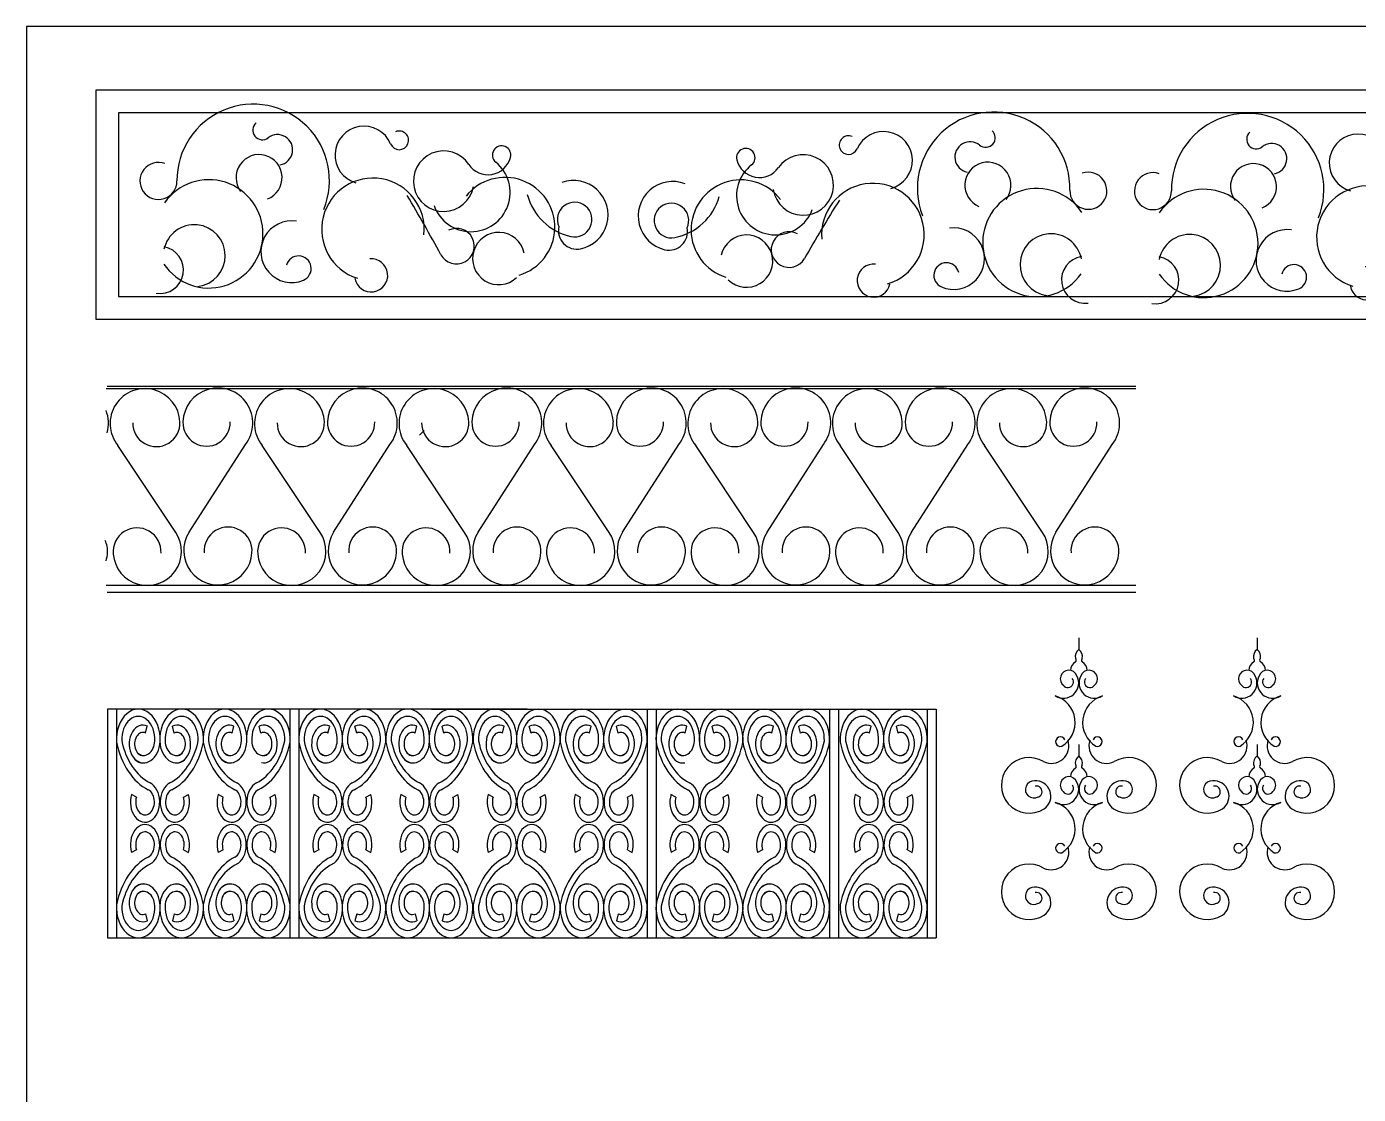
# Model space of a CAD drawing. Header units: millimetres. Extents: x 577 to 2337, y 236 to 943.
# Drawn here: x 793.344 to 798.003, y 707.943 to 711.677 of the extents above; entities that cross this region are included whole.
import ezdxf

# ---------------------------------------------------------------- set-up
doc = ezdxf.new("R2010")
doc.units = ezdxf.units.MM
doc.header["$LTSCALE"] = 0.01
doc.layers.add('06-Furn', color=4, linetype='Continuous')

# ---------------------------------------------------------------- blocks, each defined once
blk = doc.blocks.new('n')
at = {"layer": '06-Furn', "color": 8}
for p, q in [((788.3513, 616.8409), (786.8838, 616.8409)), ((786.8838, 616.8409), (786.8838, 616.0409)), ((786.9148, 616.8409), (786.9148, 616.0409)), ((787.5217, 616.8409), (787.5217, 616.0409)), ((787.5526, 616.8409), (787.5526, 616.0409)), ((788.0163, 616.8409), (789.7821, 616.8409)), ((788.7719, 616.8408), (788.7719, 616.0408)), ((788.8028, 616.8408), (788.8028, 616.0408)), ((789.4097, 616.8408), (789.4097, 616.0408)), ((789.4406, 616.8408), (789.4406, 616.0408)), ((789.7512, 616.8408), (789.7512, 616.0408)), ((789.7821, 616.8408), (789.7821, 616.0408)), ((787.0166, 616.757), (787.0226, 616.7813)), ((787.117, 616.757), (787.111, 616.7813)), ((787.3197, 616.757), (787.3257, 616.7813)), ((787.4201, 616.757), (787.4141, 616.7813)), ((787.6547, 616.757), (787.6607, 616.7813)), ((787.7551, 616.757), (787.7491, 616.7813)), ((787.9593, 616.7569), (787.9653, 616.7812)), ((788.0598, 616.7569), (788.0537, 616.7812)), ((788.2647, 616.7568), (788.2708, 616.7811)), ((788.3652, 616.7568), (788.3591, 616.7811)), ((788.5694, 616.7569), (788.5754, 616.7812)), ((788.6698, 616.7569), (788.6638, 616.7812)), ((788.9043, 616.7569), (788.9104, 616.7812)), ((789.0048, 616.7569), (788.9988, 616.7812)), ((789.2074, 616.7569), (789.2135, 616.7812)), ((789.3079, 616.7569), (789.3019, 616.7812)), ((789.5489, 616.7569), (789.5549, 616.7812)), ((789.6494, 616.7569), (789.6433, 616.7812)), ((786.9843, 616.533), (786.9671, 616.5426)), ((787.1494, 616.533), (787.1666, 616.5426)), ((787.2874, 616.533), (787.2702, 616.5426)), ((787.4525, 616.533), (787.4697, 616.5426)), ((787.6223, 616.533), (787.6051, 616.5426)), ((787.7875, 616.533), (787.8047, 616.5426)), ((787.927, 616.5329), (787.9098, 616.5426)), ((788.0921, 616.5329), (788.1093, 616.5426)), ((788.2324, 616.5328), (788.2152, 616.5425)), ((788.3975, 616.5328), (788.4147, 616.5425)), ((788.537, 616.5329), (788.5198, 616.5425)), ((788.7022, 616.5329), (788.7194, 616.5425)), ((788.872, 616.5329), (788.8548, 616.5425)), ((789.0371, 616.5329), (789.0543, 616.5425)), ((789.1751, 616.5329), (789.1579, 616.5425)), ((789.3402, 616.5329), (789.3574, 616.5425)), ((789.5166, 616.5329), (789.4994, 616.5425)), ((789.6817, 616.5329), (789.6989, 616.5425)), ((786.9843, 616.3488), (786.9671, 616.3391)), ((787.1494, 616.3488), (787.1666, 616.3391)), ((787.2874, 616.3488), (787.2702, 616.3391)), ((787.4525, 616.3488), (787.4697, 616.3391)), ((787.6223, 616.3488), (787.6051, 616.3391)), ((787.7875, 616.3488), (787.8047, 616.3391)), ((787.927, 616.3488), (787.9098, 616.3391)), ((788.0921, 616.3488), (788.1093, 616.3391)), ((788.2324, 616.3487), (788.2152, 616.339)), ((788.3975, 616.3487), (788.4147, 616.339)), ((788.537, 616.3487), (788.5198, 616.339)), ((788.7022, 616.3487), (788.7194, 616.339)), ((788.872, 616.3487), (788.8548, 616.339)), ((789.0371, 616.3487), (789.0543, 616.339)), ((789.1751, 616.3487), (789.1579, 616.339)), ((789.3402, 616.3487), (789.3574, 616.339)), ((789.5166, 616.3487), (789.4994, 616.339)), ((789.6817, 616.3487), (789.6989, 616.339)), ((787.0166, 616.1248), (787.0226, 616.1005)), ((787.117, 616.1248), (787.111, 616.1005)), ((787.3197, 616.1248), (787.3257, 616.1005)), ((787.4201, 616.1248), (787.4141, 616.1005)), ((787.6547, 616.1248), (787.6607, 616.1005)), ((787.7551, 616.1248), (787.7491, 616.1005)), ((787.9593, 616.1248), (787.9653, 616.1005)), ((788.0598, 616.1248), (788.0537, 616.1005)), ((788.2647, 616.1247), (788.2708, 616.1004)), ((788.3652, 616.1247), (788.3591, 616.1004)), ((788.5694, 616.1247), (788.5754, 616.1004)), ((788.6698, 616.1247), (788.6638, 616.1004)), ((788.9043, 616.1247), (788.9104, 616.1004)), ((789.0048, 616.1247), (788.9988, 616.1004)), ((789.2074, 616.1247), (789.2135, 616.1004)), ((789.3079, 616.1247), (789.3019, 616.1004)), ((789.5489, 616.1247), (789.5549, 616.1004)), ((789.6494, 616.1247), (789.6433, 616.1004)), ((786.8838, 616.0409), (789.7821, 616.0409))]:
    blk.add_line(p, q, dxfattribs=at)
for centre, major_axis, start_param, end_param in [((786.9911, 616.7347), (0, 0.1061), 4.643977, 7.945464), ((786.9911, 616.7347), (0, 0.0804), 4.643977, 7.91787), ((787.1426, 616.7347), (0, 0.1061), 4.620907, 7.922394), ((787.1426, 616.7347), (0, 0.0804), 4.6485, 7.922394), ((787.2942, 616.7347), (0, 0.1061), 4.643977, 7.945464), ((787.2942, 616.7347), (0, 0.0804), 4.643977, 7.91787), ((787.4457, 616.7347), (0, 0.1061), 4.620907, 7.922394), ((787.4457, 616.7347), (0, 0.0804), 4.6485, 7.922394), ((787.6291, 616.7347), (0, 0.1061), 4.643977, 7.945464), ((787.6291, 616.7347), (0, 0.0804), 4.643977, 7.91787), ((787.7806, 616.7347), (0, 0.1061), 4.620907, 7.922394), ((787.7806, 616.7347), (0, 0.0804), 4.6485, 7.922394), ((787.9338, 616.7347), (0, 0.1061), 4.643977, 7.945464), ((787.9338, 616.7347), (0, 0.0804), 4.643977, 7.91787), ((788.0853, 616.7347), (0, 0.1061), 4.620907, 7.922394), ((788.0853, 616.7347), (0, 0.0804), 4.6485, 7.922394), ((788.2392, 616.7346), (0, 0.1061), 4.643977, 7.945464), ((788.2392, 616.7346), (0, 0.0804), 4.643977, 7.91787), ((788.3907, 616.7346), (0, 0.1061), 4.620907, 7.922394), ((788.3907, 616.7346), (0, 0.0804), 4.6485, 7.922394), ((788.5438, 616.7346), (0, 0.1061), 4.643977, 7.945464), ((788.5438, 616.7346), (0, 0.0804), 4.643977, 7.91787), ((788.6953, 616.7346), (0, 0.1061), 4.620907, 7.922394), ((788.6953, 616.7346), (0, 0.0804), 4.6485, 7.922394), ((788.8788, 616.7346), (0, 0.1061), 4.643977, 7.945464), ((788.8788, 616.7346), (0, 0.0804), 4.643977, 7.91787), ((789.0303, 616.7346), (0, 0.1061), 4.620907, 7.922394), ((789.0303, 616.7346), (0, 0.0804), 4.6485, 7.922394), ((789.1819, 616.7346), (0, 0.1061), 4.643977, 7.945464), ((789.1819, 616.7346), (0, 0.0804), 4.643977, 7.91787), ((789.3334, 616.7346), (0, 0.1061), 4.620907, 7.922394), ((789.3334, 616.7346), (0, 0.0804), 4.6485, 7.922394), ((789.5234, 616.7346), (0, 0.1061), 4.643977, 7.945464), ((789.5234, 616.7346), (0, 0.0804), 4.643977, 7.91787), ((789.6749, 616.7346), (0, 0.1061), 4.620907, 7.922394), ((789.6749, 616.7346), (0, 0.0804), 4.6485, 7.922394), ((787.0071, 616.7187), (0, 0.0662), -0.330904, 3.308), ((787.1265, 616.7187), (0, 0.0662), 2.975186, 6.614089), ((787.3102, 616.7187), (0, 0.0662), -0.330904, 3.308), ((787.4296, 616.7187), (0, 0.0662), 2.975186, 6.614089), ((787.6452, 616.7187), (0, 0.0662), -0.330904, 3.308), ((787.7646, 616.7187), (0, 0.0662), 2.975186, 6.614089), ((787.9498, 616.7186), (0, 0.0662), -0.330904, 3.308), ((788.0692, 616.7186), (0, 0.0662), 2.975186, 6.614089), ((788.2552, 616.7186), (0, 0.0662), -0.330904, 3.308), ((788.3747, 616.7186), (0, 0.0662), 2.975186, 6.614089), ((788.5599, 616.7186), (0, 0.0662), -0.330904, 3.308), ((788.6793, 616.7186), (0, 0.0662), 2.975186, 6.614089), ((788.8949, 616.7186), (0, 0.0662), -0.330904, 3.308), ((789.0143, 616.7186), (0, 0.0662), 2.975186, 6.614089), ((789.198, 616.7186), (0, 0.0662), -0.330904, 3.308), ((789.3174, 616.7186), (0, 0.0662), 2.975186, 6.614089), ((789.5394, 616.7186), (0, 0.0662), -0.330904, 3.308), ((789.6588, 616.7186), (0, 0.0662), 2.975186, 6.614089), ((787.0871, 616.7913), (0, 0.2478), 1.841716, 2.791944), ((787.0871, 616.7913), (0, 0.222), 1.852581, 2.791944), ((787.0071, 616.7187), (0, 0.0405), -0.330904, 3.308), ((787.0099, 616.7329), (0, 0.0799), 2.556863, 4.643977), ((787.0099, 616.7329), (0, 0.0542), 2.556863, 4.643977), ((787.1237, 616.7329), (0, 0.0799), 1.639209, 3.726322), ((787.1237, 616.7329), (0, 0.0542), 1.639209, 3.726322), ((787.0466, 616.7913), (0, 0.222), 3.491241, 4.430604), ((787.0466, 616.7913), (0, 0.2478), 3.491241, 4.441469), ((787.1265, 616.7187), (0, 0.0405), 2.975186, 6.614089), ((787.3902, 616.7913), (0, 0.2478), 1.841716, 2.791944), ((787.3902, 616.7913), (0, 0.222), 1.852581, 2.791944), ((787.3102, 616.7187), (0, 0.0405), -0.330904, 3.308), ((787.313, 616.7329), (0, 0.0799), 2.556863, 4.643977), ((787.313, 616.7329), (0, 0.0542), 2.556863, 4.643977), ((787.4268, 616.7329), (0, 0.0542), 1.639209, 3.726322), ((787.3497, 616.7913), (0, 0.222), 3.491241, 4.430604), ((787.3497, 616.7913), (0, 0.2478), 3.491241, 4.441469), ((787.4296, 616.7187), (0, 0.0405), 2.975186, 6.614089), ((787.7252, 616.7913), (0, 0.2478), 1.841716, 2.791944), ((787.7252, 616.7913), (0, 0.222), 1.852581, 2.791944), ((787.6452, 616.7187), (0, 0.0405), -0.330904, 3.308), ((787.648, 616.7329), (0, 0.0799), 2.556863, 4.643977), ((787.648, 616.7329), (0, 0.0542), 2.556863, 4.643977), ((787.7618, 616.7329), (0, 0.0799), 1.639209, 3.726322), ((787.7618, 616.7329), (0, 0.0542), 1.639209, 3.726322), ((787.6846, 616.7913), (0, 0.222), 3.491241, 4.430604), ((787.6846, 616.7913), (0, 0.2478), 3.491241, 4.441469), ((787.7646, 616.7187), (0, 0.0405), 2.975186, 6.614089), ((788.0298, 616.7913), (0, 0.2478), 1.841716, 2.791944), ((788.0298, 616.7913), (0, 0.222), 1.852581, 2.791944), ((787.9498, 616.7186), (0, 0.0405), -0.330904, 3.308), ((787.9526, 616.7329), (0, 0.0799), 2.556863, 4.643977), ((787.9526, 616.7329), (0, 0.0542), 2.556863, 4.643977), ((788.0664, 616.7329), (0, 0.0799), 1.639209, 3.726322), ((788.0664, 616.7329), (0, 0.0542), 1.639209, 3.726322), ((787.9893, 616.7913), (0, 0.222), 3.491241, 4.430604), ((787.9893, 616.7913), (0, 0.2478), 3.491241, 4.441469), ((788.0692, 616.7186), (0, 0.0405), 2.975186, 6.614089), ((788.3352, 616.7912), (0, 0.2478), 1.841716, 2.791944), ((788.3352, 616.7912), (0, 0.222), 1.852581, 2.791944), ((788.2552, 616.7186), (0, 0.0405), -0.330904, 3.308), ((788.258, 616.7328), (0, 0.0799), 2.556863, 4.643977), ((788.258, 616.7328), (0, 0.0542), 2.556863, 4.643977), ((788.3719, 616.7328), (0, 0.0799), 1.639209, 3.726322), ((788.3719, 616.7328), (0, 0.0542), 1.639209, 3.726322), ((788.2947, 616.7912), (0, 0.222), 3.491241, 4.430604), ((788.2947, 616.7912), (0, 0.2478), 3.491241, 4.441469), ((788.3747, 616.7186), (0, 0.0405), 2.975186, 6.614089), ((788.6399, 616.7912), (0, 0.2478), 1.841716, 2.791944), ((788.6399, 616.7912), (0, 0.222), 1.852581, 2.791944), ((788.5599, 616.7186), (0, 0.0405), -0.330904, 3.308), ((788.5627, 616.7328), (0, 0.0799), 2.556863, 4.643977), ((788.5627, 616.7328), (0, 0.0542), 2.556863, 4.643977), ((788.6765, 616.7328), (0, 0.0799), 1.639209, 3.726322), ((788.6765, 616.7328), (0, 0.0542), 1.639209, 3.726322), ((788.5993, 616.7912), (0, 0.222), 3.491241, 4.430604), ((788.5993, 616.7912), (0, 0.2478), 3.491241, 4.441469), ((788.6793, 616.7186), (0, 0.0405), 2.975186, 6.614089), ((788.9748, 616.7912), (0, 0.2478), 1.841716, 2.791944), ((788.9748, 616.7912), (0, 0.222), 1.852581, 2.791944), ((788.8949, 616.7186), (0, 0.0405), -0.330904, 3.308), ((788.8977, 616.7328), (0, 0.0542), 2.556863, 4.643977), ((789.0115, 616.7328), (0, 0.0799), 1.639209, 3.726322), ((789.0115, 616.7328), (0, 0.0542), 1.639209, 3.726322), ((788.9343, 616.7912), (0, 0.222), 3.491241, 4.430604), ((788.9343, 616.7912), (0, 0.2478), 3.491241, 4.441469), ((789.0143, 616.7186), (0, 0.0405), 2.975186, 6.614089), ((789.2779, 616.7912), (0, 0.2478), 1.841716, 2.791944), ((789.2779, 616.7912), (0, 0.222), 1.852581, 2.791944), ((789.198, 616.7186), (0, 0.0405), -0.330904, 3.308), ((789.2008, 616.7328), (0, 0.0799), 2.556863, 4.643977), ((789.2008, 616.7328), (0, 0.0542), 2.556863, 4.643977), ((789.3146, 616.7328), (0, 0.0799), 1.639209, 3.726322), ((789.3146, 616.7328), (0, 0.0542), 1.639209, 3.726322), ((789.2374, 616.7912), (0, 0.222), 3.491241, 4.430604), ((789.2374, 616.7912), (0, 0.2478), 3.491241, 4.441469), ((789.3174, 616.7186), (0, 0.0405), 2.975186, 6.614089), ((789.6194, 616.7912), (0, 0.2478), 1.841716, 2.791944), ((789.6194, 616.7912), (0, 0.222), 1.852581, 2.791944), ((789.5394, 616.7186), (0, 0.0405), -0.330904, 3.308), ((789.5422, 616.7328), (0, 0.0799), 2.556863, 4.643977), ((789.5422, 616.7328), (0, 0.0542), 2.556863, 4.643977), ((789.656, 616.7328), (0, 0.0799), 1.639209, 3.726322), ((789.656, 616.7328), (0, 0.0542), 1.639209, 3.726322), ((789.5789, 616.7912), (0, 0.222), 3.491241, 4.430604), ((789.5789, 616.7912), (0, 0.2478), 3.491241, 4.441469), ((789.6588, 616.7186), (0, 0.0405), 2.975186, 6.614089), ((787.0146, 616.5159), (0, 0.0711), 1.185597, 5.933537), ((787.0146, 616.5159), (0, 0.0454), 1.185597, 5.933537), ((787.119, 616.5159), (0, 0.0711), 0.349648, 5.097589), ((787.119, 616.5159), (0, 0.0454), 0.349648, 5.097589), ((787.3177, 616.5159), (0, 0.0711), 1.185597, 5.933537), ((787.3177, 616.5159), (0, 0.0454), 1.185597, 5.933537), ((787.4221, 616.5159), (0, 0.0711), 0.349648, 5.097589), ((787.4221, 616.5159), (0, 0.0454), 0.349648, 5.097589), ((787.6527, 616.5159), (0, 0.0711), 1.185597, 5.933537), ((787.6527, 616.5159), (0, 0.0454), 1.185597, 5.933537), ((787.7571, 616.5159), (0, 0.0711), 0.349648, 5.097589), ((787.7571, 616.5159), (0, 0.0454), 0.349648, 5.097589), ((787.9573, 616.5159), (0, 0.0711), 1.185597, 5.933537), ((787.9573, 616.5159), (0, 0.0454), 1.185597, 5.933537), ((788.0617, 616.5159), (0, 0.0711), 0.349648, 5.097589), ((788.0617, 616.5159), (0, 0.0454), 0.349648, 5.097589), ((788.2627, 616.5158), (0, 0.0711), 1.185597, 5.933537), ((788.2627, 616.5158), (0, 0.0454), 1.185597, 5.933537), ((788.3672, 616.5158), (0, 0.0711), 0.349648, 5.097589), ((788.3672, 616.5158), (0, 0.0454), 0.349648, 5.097589), ((788.5674, 616.5158), (0, 0.0711), 1.185597, 5.933537), ((788.5674, 616.5158), (0, 0.0454), 1.185597, 5.933537), ((788.6718, 616.5158), (0, 0.0711), 0.349648, 5.097589), ((788.6718, 616.5158), (0, 0.0454), 0.349648, 5.097589), ((788.9024, 616.5158), (0, 0.0711), 1.185597, 5.933537), ((788.9024, 616.5158), (0, 0.0454), 1.185597, 5.933537), ((789.0068, 616.5158), (0, 0.0711), 0.349648, 5.097589), ((789.0068, 616.5158), (0, 0.0454), 0.349648, 5.097589), ((789.2055, 616.5158), (0, 0.0711), 1.185597, 5.933537), ((789.2055, 616.5158), (0, 0.0454), 1.185597, 5.933537), ((789.3099, 616.5158), (0, 0.0711), 0.349648, 5.097589), ((789.3099, 616.5158), (0, 0.0454), 0.349648, 5.097589), ((789.5469, 616.5158), (0, 0.0711), 1.185597, 5.933537), ((789.5469, 616.5158), (0, 0.0454), 1.185597, 5.933537), ((789.6513, 616.5158), (0, 0.0711), 0.349648, 5.097589), ((789.6513, 616.5158), (0, 0.0454), 0.349648, 5.097589), ((787.0146, 616.3659), (0, 0.0711), 3.491241, 8.239181), ((787.0146, 616.3659), (0, 0.0454), 3.491241, 8.239181), ((787.119, 616.3659), (0, 0.0711), 4.327189, 9.07513), ((787.119, 616.3659), (0, 0.0454), 4.327189, 9.07513), ((787.3177, 616.3659), (0, 0.0711), 3.491241, 8.239181), ((787.3177, 616.3659), (0, 0.0454), 3.491241, 8.239181), ((787.4221, 616.3659), (0, 0.0711), 4.327189, 9.07513), ((787.4221, 616.3659), (0, 0.0454), 4.327189, 9.07513), ((787.6527, 616.3659), (0, 0.0711), 3.491241, 8.239181), ((787.6527, 616.3659), (0, 0.0454), 3.491241, 8.239181), ((787.7571, 616.3659), (0, 0.0711), 4.327189, 9.07513), ((787.7571, 616.3659), (0, 0.0454), 4.327189, 9.07513), ((787.9573, 616.3658), (0, 0.0711), 3.491241, 8.239181), ((787.9573, 616.3658), (0, 0.0454), 3.491241, 8.239181), ((788.0617, 616.3658), (0, 0.0711), 4.327189, 9.07513), ((788.0617, 616.3658), (0, 0.0454), 4.327189, 9.07513), ((788.2627, 616.3657), (0, 0.0711), 3.491241, 8.239181), ((788.2627, 616.3657), (0, 0.0454), 3.491241, 8.239181), ((788.3672, 616.3657), (0, 0.0711), 4.327189, 9.07513), ((788.3672, 616.3657), (0, 0.0454), 4.327189, 9.07513), ((788.5674, 616.3658), (0, 0.0711), 3.491241, 8.239181), ((788.5674, 616.3658), (0, 0.0454), 3.491241, 8.239181), ((788.6718, 616.3658), (0, 0.0711), 4.327189, 9.07513), ((788.6718, 616.3658), (0, 0.0454), 4.327189, 9.07513), ((788.9024, 616.3658), (0, 0.0711), 3.491241, 8.239181), ((788.9024, 616.3658), (0, 0.0454), 3.491241, 8.239181), ((789.0068, 616.3658), (0, 0.0711), 4.327189, 9.07513), ((789.0068, 616.3658), (0, 0.0454), 4.327189, 9.07513), ((789.2055, 616.3658), (0, 0.0711), 3.491241, 8.239181), ((789.2055, 616.3658), (0, 0.0454), 3.491241, 8.239181), ((789.3099, 616.3658), (0, 0.0711), 4.327189, 9.07513), ((789.3099, 616.3658), (0, 0.0454), 4.327189, 9.07513), ((789.5469, 616.3658), (0, 0.0711), 3.491241, 8.239181), ((789.5469, 616.3658), (0, 0.0454), 3.491241, 8.239181), ((789.6513, 616.3658), (0, 0.0711), 4.327189, 9.07513), ((789.6513, 616.3658), (0, 0.0454), 4.327189, 9.07513), ((787.0871, 616.0904), (0, 0.2478), 0.349648, 1.299877), ((787.0466, 616.0904), (0, 0.2478), -1.299877, -0.349648), ((787.3902, 616.0904), (0, 0.2478), 0.349648, 1.299877), ((787.3497, 616.0904), (0, 0.2478), -1.299877, -0.349648), ((787.7252, 616.0904), (0, 0.2478), 0.349648, 1.299877), ((787.6846, 616.0904), (0, 0.2478), -1.299877, -0.349648), ((788.0298, 616.0904), (0, 0.2478), 0.349648, 1.299877), ((787.9893, 616.0904), (0, 0.2478), -1.299877, -0.349648), ((788.3352, 616.0903), (0, 0.2478), 0.349648, 1.299877), ((788.2947, 616.0903), (0, 0.2478), -1.299877, -0.349648), ((788.6399, 616.0903), (0, 0.2478), 0.349648, 1.299877), ((788.5993, 616.0903), (0, 0.2478), -1.299877, -0.349648), ((788.9748, 616.0903), (0, 0.2478), 0.349648, 1.299877), ((788.9343, 616.0903), (0, 0.2478), -1.299877, -0.349648), ((789.2779, 616.0903), (0, 0.2478), 0.349648, 1.299877), ((789.2374, 616.0903), (0, 0.2478), -1.299877, -0.349648), ((789.6194, 616.0903), (0, 0.2478), 0.349648, 1.299877), ((789.5789, 616.0903), (0, 0.2478), -1.299877, -0.349648), ((787.0871, 616.0904), (0, 0.222), 0.349648, 1.289011), ((787.0466, 616.0904), (0, 0.222), -1.289011, -0.349648), ((787.3902, 616.0904), (0, 0.222), 0.349648, 1.289011), ((787.3497, 616.0904), (0, 0.222), -1.289011, -0.349648), ((787.7252, 616.0904), (0, 0.222), 0.349648, 1.289011), ((787.6846, 616.0904), (0, 0.222), -1.289011, -0.349648), ((788.0298, 616.0904), (0, 0.222), 0.349648, 1.289011), ((787.9893, 616.0904), (0, 0.222), -1.289011, -0.349648), ((788.3352, 616.0903), (0, 0.222), 0.349648, 1.289011), ((788.2947, 616.0903), (0, 0.222), -1.289011, -0.349648), ((788.6399, 616.0903), (0, 0.222), 0.349648, 1.289011), ((788.5993, 616.0903), (0, 0.222), -1.289011, -0.349648), ((788.9748, 616.0903), (0, 0.222), 0.349648, 1.289011), ((788.9343, 616.0903), (0, 0.222), -1.289011, -0.349648), ((789.2779, 616.0903), (0, 0.222), 0.349648, 1.289011), ((789.2374, 616.0903), (0, 0.222), -1.289011, -0.349648), ((789.6194, 616.0903), (0, 0.222), 0.349648, 1.289011), ((789.5789, 616.0903), (0, 0.222), -1.289011, -0.349648), ((787.0071, 616.1631), (0, 0.0662), -0.166407, 3.472496), ((787.0099, 616.1488), (0, 0.0799), -1.502384, 0.584729), ((787.1237, 616.1488), (0, 0.0799), -0.584729, 1.502384), ((787.1265, 616.1631), (0, 0.0662), 2.810689, 6.449592), ((787.3102, 616.1631), (0, 0.0662), -0.166407, 3.472496), ((787.313, 616.1488), (0, 0.0799), -1.502384, 0.584729), ((787.4268, 616.1488), (0, 0.0799), -0.584729, 1.502384), ((787.4296, 616.1631), (0, 0.0662), 2.810689, 6.449592), ((787.6452, 616.1631), (0, 0.0662), -0.166407, 3.472496), ((787.648, 616.1488), (0, 0.0799), -1.502384, 0.584729), ((787.7618, 616.1488), (0, 0.0799), -0.584729, 1.502384), ((787.7646, 616.1631), (0, 0.0662), 2.810689, 6.449592), ((787.9498, 616.163), (0, 0.0662), -0.166407, 3.472496), ((787.9526, 616.1488), (0, 0.0799), -1.502384, 0.584729), ((788.0664, 616.1488), (0, 0.0799), -0.584729, 1.502384), ((788.0692, 616.163), (0, 0.0662), 2.810689, 6.449592), ((788.2552, 616.1629), (0, 0.0662), -0.166407, 3.472496), ((788.258, 616.1487), (0, 0.0799), -1.502384, 0.584729), ((788.3719, 616.1487), (0, 0.0799), -0.584729, 1.502384), ((788.3747, 616.1629), (0, 0.0662), 2.810689, 6.449592), ((788.5599, 616.163), (0, 0.0662), -0.166407, 3.472496), ((788.5627, 616.1487), (0, 0.0799), -1.502384, 0.584729), ((788.6765, 616.1487), (0, 0.0799), -0.584729, 1.502384), ((788.6793, 616.163), (0, 0.0662), 2.810689, 6.449592), ((788.8949, 616.163), (0, 0.0662), -0.166407, 3.472496), ((788.8977, 616.1487), (0, 0.0799), -1.502384, 0.584729), ((789.0115, 616.1487), (0, 0.0799), -0.584729, 1.502384), ((789.0143, 616.163), (0, 0.0662), 2.810689, 6.449592), ((789.198, 616.163), (0, 0.0662), -0.166407, 3.472496), ((789.2008, 616.1487), (0, 0.0799), -1.502384, 0.584729), ((789.3146, 616.1487), (0, 0.0799), -0.584729, 1.502384), ((789.3174, 616.163), (0, 0.0662), 2.810689, 6.449592), ((789.5394, 616.163), (0, 0.0662), -0.166407, 3.472496), ((789.5422, 616.1487), (0, 0.0799), -1.502384, 0.584729), ((789.656, 616.1487), (0, 0.0799), -0.584729, 1.502384), ((789.6588, 616.163), (0, 0.0662), 2.810689, 6.449592), ((787.0071, 616.1631), (0, 0.0405), -0.166407, 3.472496), ((787.0099, 616.1488), (0, 0.0542), -1.502384, 0.584729), ((787.1237, 616.1488), (0, 0.0542), -0.584729, 1.502384), ((787.1265, 616.1631), (0, 0.0405), 2.810689, 6.449592), ((787.3102, 616.1631), (0, 0.0405), -0.166407, 3.472496), ((787.313, 616.1488), (0, 0.0542), -1.502384, 0.584729), ((787.4268, 616.1488), (0, 0.0542), -0.584729, 1.502384), ((787.4296, 616.1631), (0, 0.0405), 2.810689, 6.449592), ((787.6452, 616.1631), (0, 0.0405), -0.166407, 3.472496), ((787.648, 616.1488), (0, 0.0542), -1.502384, 0.584729), ((787.7618, 616.1488), (0, 0.0542), -0.584729, 1.502384), ((787.7646, 616.1631), (0, 0.0405), 2.810689, 6.449592), ((787.9498, 616.163), (0, 0.0405), -0.166407, 3.472496), ((787.9526, 616.1488), (0, 0.0542), -1.502384, 0.584729), ((788.0664, 616.1488), (0, 0.0542), -0.584729, 1.502384), ((788.0692, 616.163), (0, 0.0405), 2.810689, 6.449592), ((788.2552, 616.1629), (0, 0.0405), -0.166407, 3.472496), ((788.258, 616.1487), (0, 0.0542), -1.502384, 0.584729), ((788.3719, 616.1487), (0, 0.0542), -0.584729, 1.502384), ((788.3747, 616.1629), (0, 0.0405), 2.810689, 6.449592), ((788.5599, 616.163), (0, 0.0405), -0.166407, 3.472496), ((788.5627, 616.1487), (0, 0.0542), -1.502384, 0.584729), ((788.6765, 616.1487), (0, 0.0542), -0.584729, 1.502384), ((788.6793, 616.163), (0, 0.0405), 2.810689, 6.449592), ((788.8949, 616.163), (0, 0.0405), -0.166407, 3.472496), ((788.8977, 616.1487), (0, 0.0542), -1.502384, 0.584729), ((789.0115, 616.1487), (0, 0.0542), -0.584729, 1.502384), ((789.0143, 616.163), (0, 0.0405), 2.810689, 6.449592), ((789.198, 616.163), (0, 0.0405), -0.166407, 3.472496), ((789.2008, 616.1487), (0, 0.0542), -1.502384, 0.584729), ((789.3146, 616.1487), (0, 0.0542), -0.584729, 1.502384), ((789.3174, 616.163), (0, 0.0405), 2.810689, 6.449592), ((789.5394, 616.163), (0, 0.0405), -0.166407, 3.472496), ((789.5422, 616.1487), (0, 0.0542), -1.502384, 0.584729), ((789.656, 616.1487), (0, 0.0542), -0.584729, 1.502384), ((789.6588, 616.163), (0, 0.0405), 2.810689, 6.449592), ((786.9911, 616.147), (0, 0.1061), 1.479314, 4.780801), ((786.9911, 616.147), (0, 0.0804), 1.506908, 4.780801), ((787.1426, 616.147), (0, 0.1061), 1.502384, 4.803871), ((787.1426, 616.147), (0, 0.0804), 1.502384, 4.776278), ((787.2942, 616.147), (0, 0.1061), 1.479314, 4.780801), ((787.2942, 616.147), (0, 0.0804), 1.506908, 4.780801), ((787.4457, 616.147), (0, 0.1061), 1.502384, 4.803871), ((787.4457, 616.147), (0, 0.0804), 1.502384, 4.776278), ((787.6291, 616.147), (0, 0.1061), 1.479314, 4.780801), ((787.6291, 616.147), (0, 0.0804), 1.506908, 4.780801), ((787.7806, 616.147), (0, 0.1061), 1.502384, 4.803871), ((787.7806, 616.147), (0, 0.0804), 1.502384, 4.776278), ((787.9338, 616.147), (0, 0.1061), 1.479314, 4.780801), ((787.9338, 616.147), (0, 0.0804), 1.506908, 4.780801), ((788.0853, 616.147), (0, 0.1061), 1.502384, 4.803871), ((788.0853, 616.147), (0, 0.0804), 1.502384, 4.776278), ((788.2392, 616.1469), (0, 0.1061), 1.479314, 4.780801), ((788.2392, 616.1469), (0, 0.0804), 1.506908, 4.780801), ((788.3907, 616.1469), (0, 0.1061), 1.502384, 4.803871), ((788.3907, 616.1469), (0, 0.0804), 1.502384, 4.776278), ((788.5438, 616.1469), (0, 0.1061), 1.479314, 4.780801), ((788.5438, 616.1469), (0, 0.0804), 1.506908, 4.780801), ((788.6953, 616.1469), (0, 0.1061), 1.502384, 4.803871), ((788.6953, 616.1469), (0, 0.0804), 1.502384, 4.776278), ((788.8788, 616.1469), (0, 0.1061), 1.479314, 4.780801), ((788.8788, 616.1469), (0, 0.0804), 1.506908, 4.780801), ((789.0303, 616.1469), (0, 0.1061), 1.502384, 4.803871), ((789.0303, 616.1469), (0, 0.0804), 1.502384, 4.776278), ((789.1819, 616.1469), (0, 0.1061), 1.479314, 4.780801), ((789.1819, 616.1469), (0, 0.0804), 1.506908, 4.780801), ((789.3334, 616.1469), (0, 0.1061), 1.502384, 4.803871), ((789.3334, 616.1469), (0, 0.0804), 1.502384, 4.776278), ((789.5234, 616.1469), (0, 0.1061), 1.479314, 4.780801), ((789.5234, 616.1469), (0, 0.0804), 1.506908, 4.780801), ((789.6749, 616.1469), (0, 0.1061), 1.502384, 4.803871), ((789.6749, 616.1469), (0, 0.0804), 1.502384, 4.776278)]:
    blk.add_ellipse(centre, major_axis=major_axis, ratio=0.721661, start_param=start_param, end_param=end_param, dxfattribs=at)
blk = doc.blocks.new('Elev 1')
at = {"layer": '06-Furn', "color": 8}
for p, q in [((868.4297, 569.9183), (861.2681, 569.9183)), ((861.2681, 569.9183), (861.2681, 569.1183)), ((868.4297, 569.1183), (868.4297, 569.9183)), ((868.3512, 569.8398), (861.3466, 569.8398)), ((861.3466, 569.8398), (861.3466, 569.1967)), ((868.3512, 569.1967), (868.3512, 569.8398)), ((861.3466, 569.1967), (868.3512, 569.1967)), ((861.2681, 569.1183), (868.4297, 569.1183))]:
    blk.add_line(p, q, dxfattribs=at)
for centre, radius, start, end in [((861.8184, 569.603), 0.2667, 337.7242, 180.3172), ((861.8502, 569.7788), 0.0335, 130.8134, 307.6605), ((864.4091, 569.5757), 0.2667, 358.4773, 201.0704), ((865.2979, 569.5711), 0.2667, 338.3269, 180.9199), ((867.8887, 569.5711), 0.2667, 359.0801, 201.6731), ((861.9032, 569.7101), 0.0533, 280.0758, 127.6605), ((862.2057, 569.6921), 0.1011, 22.4426, 253.9108), ((862.3294, 569.7432), 0.0327, 202.4426, 112.7036), ((863.9012, 569.7266), 0.0327, 66.0909, 336.3519), ((864.0238, 569.673), 0.1011, 284.8837, 156.3519), ((864.3811, 569.7522), 0.0335, 231.134, 47.9811), ((865.3278, 569.7472), 0.0335, 131.4161, 308.2633), ((865.6842, 569.6642), 0.1011, 23.0454, 254.5135), ((867.5024, 569.6642), 0.1011, 285.4865, 156.9546), ((867.8588, 569.7472), 0.0335, 231.7367, 48.5839), ((862.6877, 569.6918), 0.0323, 344.9673, 230.657), ((863.5419, 569.6828), 0.0323, 308.1376, 193.8272), ((864.3266, 569.6846), 0.0533, 51.134, 258.7187), ((865.3815, 569.6791), 0.0533, 280.6785, 128.2633), ((865.8073, 569.7166), 0.0327, 203.0454, 113.3063), ((867.3793, 569.7166), 0.0327, 66.6937, 336.9546), ((867.8051, 569.6791), 0.0533, 51.7367, 259.3215), ((861.487, 569.6012), 0.0648, 69.6196, 0.3172), ((861.8388, 569.6131), 0.0805, 291.5279, 216.7923), ((862.4848, 569.6003), 0.1059, 33.8206, 350.0601), ((862.5803, 569.5609), 0.137, 199.5799, 50.657), ((862.6403, 569.7045), 0.0813, 213.8206, 344.9673), ((863.5895, 569.6945), 0.0813, 193.8272, 324.9739), ((863.7428, 569.5871), 0.1059, 188.7345, 144.9739), ((864.3889, 569.5863), 0.0805, 322.0022, 247.2666), ((865.9642, 569.5754), 0.1059, 34.4233, 350.6628), ((866.1661, 569.669), 0.0323, 345.57, 231.2597), ((867.0204, 569.669), 0.0323, 308.7403, 194.43), ((867.2223, 569.5754), 0.1059, 189.3372, 145.5767), ((863.6465, 569.5497), 0.137, 128.1376, 339.2147), ((864.7405, 569.5669), 0.0648, 178.4773, 109.175), ((864.9664, 569.5657), 0.0648, 70.2223, 0.9199), ((865.3182, 569.5814), 0.0805, 292.1307, 217.395), ((866.0602, 569.537), 0.137, 200.1826, 51.2597), ((866.1187, 569.6812), 0.0813, 214.4233, 345.57), ((867.0679, 569.6812), 0.0813, 194.43, 325.5767), ((867.1264, 569.537), 0.137, 128.7403, 339.8174), ((867.8684, 569.5814), 0.0805, 322.605, 247.8693), ((868.2201, 569.5657), 0.0648, 179.0801, 109.7777), ((861.6632, 569.4162), 0.1894, 213.8156, 144.9789), ((862.2374, 569.4319), 0.1795, 353.823, 252.2881), ((862.6994, 569.4393), 0.1744, 286.471, 141.4054), ((862.939, 569.4822), 0.1209, 282.0018, 109.8393), ((863.2862, 569.4786), 0.1209, 68.9552, 256.7928), ((863.5249, 569.4306), 0.1744, 37.3891, 252.3236), ((863.9867, 569.4135), 0.1795, 286.5064, 184.9716), ((864.5604, 569.3857), 0.1894, 33.8156, 324.9789), ((865.1446, 569.3827), 0.1894, 214.4184, 145.5816), ((865.7186, 569.4044), 0.1795, 354.4257, 252.8909), ((866.1805, 569.4166), 0.1744, 287.0737, 142.0081), ((866.4197, 569.4621), 0.1209, 282.6045, 110.442), ((866.7669, 569.4621), 0.1209, 69.558, 257.3955), ((867.0061, 569.4166), 0.1744, 37.9919, 252.9263), ((867.468, 569.4044), 0.1795, 287.1091, 185.5743), ((868.042, 569.3827), 0.1894, 34.4184, 325.5816), ((856.9691, 566.3418), 6.2711, 28.59658, 30.77145), ((862.9731, 569.6045), 0.202, 194.3808, 257.7558), ((862.9431, 569.4662), 0.0605, 257.7558, 203.7839), ((863.2547, 569.6016), 0.202, 281.0387, 344.4137), ((869.1888, 566.2133), 6.2711, 148.02308, 150.19795), ((866.4525, 569.5847), 0.202, 194.9835, 258.3585), ((866.7341, 569.5847), 0.202, 281.6415, 345.0165), ((863.2818, 569.4627), 0.0605, 335.0106, 281.0387), ((860.4831, 566.2591), 6.2711, 29.19931, 31.37419), ((866.4239, 569.4462), 0.0605, 258.3585, 204.3867), ((866.7626, 569.4462), 0.0605, 335.6133, 281.6415), ((872.7035, 566.2591), 6.2711, 148.62581, 150.80069), ((861.6123, 569.34), 0.1083, 276.7544, 168.1595), ((861.9529, 569.3538), 0.1077, 80.6248, 292.4378), ((862.5298, 569.3732), 0.0622, 208.5966, 116.7591), ((862.9507, 569.4272), 0.0646, 166.8611, 282.0018), ((863.2734, 569.4238), 0.0646, 256.7928, 11.9335), ((864.2694, 569.3294), 0.1077, 246.3567, 98.1697), ((865.435, 569.3233), 0.1077, 81.2275, 293.0406), ((867.7516, 569.3233), 0.1077, 246.9594, 98.7725), ((862.6773, 569.33), 0.0914, 11.9548, 313.4009), ((863.5447, 569.3209), 0.0914, 225.3937, 166.8398), ((863.6931, 569.361), 0.0622, 62.0355, 330.198), ((864.6096, 569.3084), 0.1083, 10.6351, 262.0401), ((865.0946, 569.3059), 0.1083, 277.3571, 168.7622), ((866.0116, 569.3488), 0.0622, 209.1993, 117.3618), ((866.1596, 569.3071), 0.0914, 12.5575, 314.0036), ((866.4319, 569.4072), 0.0646, 167.4638, 282.6045), ((866.7546, 569.4072), 0.0646, 257.3955, 12.5362), ((867.027, 569.3071), 0.0914, 225.9964, 167.4425), ((867.1749, 569.3488), 0.0622, 62.6382, 330.8007), ((868.092, 569.3059), 0.1083, 11.2378, 262.6429), ((861.4919, 569.2897), 0.0824, 260.9863, 79.8425), ((861.9772, 569.295), 0.0441, 292.4378, 165.2216), ((862.2312, 569.2712), 0.0579, 190.1934, 94.7976), ((863.9895, 569.2527), 0.0579, 83.997, 348.6012), ((864.2439, 569.2712), 0.0441, 13.5729, 246.3567), ((864.7289, 569.2556), 0.0824, 98.9521, 277.8082), ((864.9747, 569.2543), 0.0824, 261.589, 80.4452), ((865.4599, 569.2648), 0.0441, 293.0406, 165.8243), ((865.7141, 569.2436), 0.0579, 190.7961, 95.4003), ((867.4725, 569.2436), 0.0579, 84.5997, 349.2039), ((867.7267, 569.2648), 0.0441, 14.1757, 246.9594), ((868.2119, 569.2543), 0.0824, 99.5548, 278.411)]:
    blk.add_arc(centre, radius, start, end, dxfattribs=at)
blk = doc.blocks.new('Elev 2')
at = {"layer": '06-Furn', "color": 8}
for p, q in [((861.2681, 570.9719), (864.8681, 570.9719)), ((861.2648, 570.9639), (864.8681, 570.9639)), ((862.3779, 570.8166), (862.3619, 570.8006)), ((861.5085, 570.4606), (861.306, 570.7642)), ((861.5555, 570.4611), (861.7526, 570.7682)), ((862.0139, 570.4606), (861.8114, 570.7642)), ((862.061, 570.4611), (862.2581, 570.7682)), ((862.5194, 570.4606), (862.3169, 570.7642)), ((862.5664, 570.4611), (862.7635, 570.7682)), ((863.0248, 570.4606), (862.8223, 570.7642)), ((863.0719, 570.4611), (863.2689, 570.7682)), ((863.5303, 570.4606), (863.3278, 570.7642)), ((863.5773, 570.4611), (863.7744, 570.7682)), ((864.0357, 570.4606), (863.8332, 570.7642)), ((864.0827, 570.4611), (864.2798, 570.7682)), ((864.5411, 570.4606), (864.3386, 570.7642)), ((864.5882, 570.4611), (864.7853, 570.7682)), ((861.2648, 570.2759), (864.8681, 570.2759)), ((861.2681, 570.2519), (864.8681, 570.2519))]:
    blk.add_line(p, q, dxfattribs=at)
for centre, radius, start, end in [((861.4012, 570.841), 0.1223, 2.7656, 218.8993), ((861.6561, 570.8432), 0.1223, 322.1183, 178.252), ((861.9066, 570.841), 0.1223, 2.7656, 218.8993), ((862.1616, 570.8432), 0.1223, 322.1183, 178.252), ((862.412, 570.841), 0.1223, 2.7656, 218.8993), ((862.667, 570.8432), 0.1223, 322.1183, 178.252), ((862.9175, 570.841), 0.1223, 2.7656, 218.8993), ((863.1724, 570.8432), 0.1223, 322.1183, 178.252), ((863.4229, 570.841), 0.1223, 2.7656, 218.8993), ((863.6779, 570.8432), 0.1223, 322.1183, 178.252), ((863.9284, 570.841), 0.1223, 2.7656, 218.8993), ((864.1833, 570.8432), 0.1223, 322.1183, 178.252), ((864.4338, 570.841), 0.1223, 2.7656, 218.8993), ((864.6888, 570.8432), 0.1223, 322.1183, 178.252), ((861.1507, 570.8432), 0.1223, 343.8313, 21.0817), ((861.4407, 570.8432), 0.0827, 179.4674, 2.5678), ((861.6166, 570.8447), 0.0827, 178.4498, 1.5502), ((861.9461, 570.8432), 0.0827, 179.4674, 2.5678), ((862.122, 570.8447), 0.0827, 178.4498, 1.5502), ((862.4516, 570.8432), 0.0827, 179.4674, 2.5678), ((862.6274, 570.8447), 0.0827, 178.4498, 1.5502), ((862.957, 570.8432), 0.0827, 179.4674, 2.5678), ((863.1329, 570.8447), 0.0827, 178.4498, 1.5502), ((863.4624, 570.8432), 0.0827, 179.4674, 2.5678), ((863.6383, 570.8447), 0.0827, 178.4498, 1.5502), ((863.9679, 570.8432), 0.0827, 179.4674, 2.5678), ((864.1438, 570.8447), 0.0827, 178.4498, 1.5502), ((864.4733, 570.8432), 0.0827, 179.4674, 2.5678), ((864.6492, 570.8447), 0.0827, 178.4498, 1.5502), ((861.3734, 570.3925), 0.0838, 356.7449, 185.2903), ((861.4091, 570.3943), 0.1195, 184.5692, 33.7066), ((861.6561, 570.3965), 0.1195, 147.311, 356.4484), ((861.6918, 570.3954), 0.0838, 355.7273, 184.2727), ((861.8788, 570.3925), 0.0838, 356.7449, 185.2903), ((861.9145, 570.3943), 0.1195, 184.5692, 33.7066), ((862.1616, 570.3965), 0.1195, 147.311, 356.4484), ((862.1973, 570.3954), 0.0838, 355.7273, 184.2727), ((862.3843, 570.3925), 0.0838, 356.7449, 185.2903), ((862.42, 570.3943), 0.1195, 184.5692, 33.7066), ((862.667, 570.3965), 0.1195, 147.311, 356.4484), ((862.7027, 570.3954), 0.0838, 355.7273, 184.2727), ((862.8897, 570.3925), 0.0838, 356.7449, 185.2903), ((862.9254, 570.3943), 0.1195, 184.5692, 33.7066), ((863.1724, 570.3965), 0.1195, 147.311, 356.4484), ((863.2082, 570.3954), 0.0838, 355.7273, 184.2727), ((863.3952, 570.3925), 0.0838, 356.7449, 185.2903), ((863.4309, 570.3943), 0.1195, 184.5692, 33.7066), ((863.6779, 570.3965), 0.1195, 147.311, 356.4484), ((863.7136, 570.3954), 0.0838, 355.7273, 184.2727), ((863.9006, 570.3925), 0.0838, 356.7449, 185.2903), ((863.9363, 570.3943), 0.1195, 184.5692, 33.7066), ((864.1833, 570.3965), 0.1195, 147.311, 356.4484), ((864.219, 570.3954), 0.0838, 355.7273, 184.2727), ((864.406, 570.3925), 0.0838, 356.7449, 185.2903), ((864.4417, 570.3943), 0.1195, 184.5692, 33.7066), ((864.6888, 570.3965), 0.1195, 147.311, 356.4484), ((864.7245, 570.3954), 0.0838, 355.7273, 184.2727), ((861.1864, 570.3954), 0.0838, 355.7273, 26.4936), ((861.1507, 570.3965), 0.1195, 342.6632, 356.4484)]:
    blk.add_arc(centre, radius, start, end, dxfattribs=at)
blk = doc.blocks.new('Elev 6')
at = {"color": 8}
for p, q in [((863.4871, 577.8339), (863.4871, 577.7501)), ((864.7868, 577.8339), (864.7868, 577.7501)), ((863.4871, 577.0582), (863.4871, 576.9745)), ((864.7868, 577.0582), (864.7868, 576.9745))]:
    blk.add_line(p, q, dxfattribs=at)
for centre, radius, start, end in [((863.5286, 577.6966), 0.0677, 127.76629, 190.13727), ((863.4529, 577.6718), 0.0157, 309.9962, 54.9036), ((863.4457, 577.6966), 0.0677, 349.86273, 52.23371), ((863.5214, 577.6718), 0.0157, 125.0964, 230.0038), ((864.8282, 577.6966), 0.0677, 127.76629, 190.13727), ((864.7526, 577.6718), 0.0157, 309.9962, 54.9036), ((864.7453, 577.6966), 0.0677, 349.86273, 52.23371), ((864.821, 577.6718), 0.0157, 125.0964, 230.0038), ((863.4141, 577.5365), 0.0625, 20.96053, 233.16935), ((863.4978, 577.5973), 0.0716, 119.10228, 179.66294), ((863.5602, 577.5365), 0.0625, 306.83065, 159.03947), ((863.4765, 577.5973), 0.0716, 0.33706, 60.89772), ((864.7137, 577.5365), 0.0625, 20.96053, 233.16935), ((864.7974, 577.5973), 0.0716, 119.10228, 179.66294), ((864.8598, 577.5365), 0.0625, 306.83065, 159.03947), ((864.7761, 577.5973), 0.0716, 0.33706, 60.89772), ((863.3743, 577.5061), 0.1114, 237.93503, 28.24726), ((863.4062, 577.5133), 0.0411, 214.66628, 37.02833), ((863.6, 577.5061), 0.1114, 151.75274, 302.06497), ((863.5681, 577.5133), 0.0411, 142.97167, 325.33372), ((864.6739, 577.5061), 0.1114, 237.93503, 28.24726), ((864.7058, 577.5133), 0.0411, 214.66628, 37.02833), ((864.8996, 577.5061), 0.1114, 151.75274, 302.06497), ((864.8677, 577.5133), 0.0411, 142.97167, 325.33372), ((863.2574, 577.2177), 0.2024, 301.27648, 73.40283), ((863.7169, 577.2177), 0.2024, 106.59717, 238.72352), ((864.557, 577.2177), 0.2024, 301.27648, 73.40283), ((865.0166, 577.2177), 0.2024, 106.59717, 238.72352), ((863.3523, 577.0779), 0.0347, 23.65566, 287.06248), ((863.622, 577.0779), 0.0347, 252.93752, 156.34434), ((864.6519, 577.0779), 0.0347, 23.65566, 287.06248), ((864.9217, 577.0779), 0.0347, 252.93752, 156.34434), ((863.2855, 577.0488), 0.1288, 244.36493, 17.97834), ((863.6888, 577.0488), 0.1288, 162.02166, 295.63507), ((864.5852, 577.0488), 0.1288, 244.36493, 17.97834), ((864.9884, 577.0488), 0.1288, 162.02166, 295.63507), ((863.1245, 576.7598), 0.2025, 58.65762, 302.75402), ((863.5286, 576.9209), 0.0677, 127.76629, 190.13727), ((863.4529, 576.8962), 0.0157, 309.9962, 54.9036), ((863.4457, 576.9209), 0.0677, 349.86273, 52.23371), ((863.5214, 576.8962), 0.0157, 125.0964, 230.0038), ((863.8498, 576.7598), 0.2025, 237.24598, 121.34238), ((864.4241, 576.7598), 0.2025, 58.65762, 302.75402), ((864.8282, 576.9209), 0.0677, 127.76629, 190.13727), ((864.7526, 576.8962), 0.0157, 309.9962, 54.9036), ((864.7453, 576.9209), 0.0677, 349.86273, 52.23371), ((864.821, 576.8962), 0.0157, 125.0964, 230.0038), ((865.1494, 576.7598), 0.2025, 237.24598, 121.34238), ((863.4141, 576.7608), 0.0625, 20.96053, 233.16935), ((863.4978, 576.8216), 0.0716, 119.10228, 179.66294), ((863.5602, 576.7608), 0.0625, 306.83065, 159.03947), ((863.4765, 576.8216), 0.0716, 0.33706, 60.89772), ((864.7137, 576.7608), 0.0625, 20.96053, 233.16935), ((864.7974, 576.8216), 0.0716, 119.10228, 179.66294), ((864.8598, 576.7608), 0.0625, 306.83065, 159.03947), ((864.7761, 576.8216), 0.0716, 0.33706, 60.89772), ((863.1597, 576.7303), 0.0625, 87.19857, 299.40739), ((863.1715, 576.6817), 0.1114, 304.17307, 94.48529), ((863.1778, 576.7138), 0.0411, 280.90432, 103.26637), ((863.3743, 576.7304), 0.1114, 237.93503, 28.24726), ((863.4062, 576.7376), 0.0411, 214.66628, 37.02833), ((863.6, 576.7304), 0.1114, 151.75274, 302.06497), ((863.5681, 576.7376), 0.0411, 142.97167, 325.33372), ((863.8028, 576.6817), 0.1114, 85.51471, 235.82693), ((863.7965, 576.7138), 0.0411, 76.73363, 259.09568), ((863.8146, 576.7303), 0.0625, 240.59261, 92.80143), ((864.4594, 576.7303), 0.0625, 87.19857, 299.40739), ((864.4711, 576.6817), 0.1114, 304.17307, 94.48529), ((864.4774, 576.7138), 0.0411, 280.90432, 103.26637), ((864.6739, 576.7304), 0.1114, 237.93503, 28.24726), ((864.7058, 576.7376), 0.0411, 214.66628, 37.02833), ((864.8996, 576.7304), 0.1114, 151.75274, 302.06497), ((864.8677, 576.7376), 0.0411, 142.97167, 325.33372), ((865.1024, 576.6817), 0.1114, 85.51471, 235.82693), ((865.0962, 576.7138), 0.0411, 76.73363, 259.09568), ((865.1142, 576.7303), 0.0625, 240.59261, 92.80143), ((863.2574, 576.4421), 0.2024, 301.27648, 73.40283), ((863.7169, 576.4421), 0.2024, 106.59717, 238.72352), ((864.557, 576.4421), 0.2024, 301.27648, 73.40283), ((865.0166, 576.4421), 0.2024, 106.59717, 238.72352), ((863.3523, 576.3022), 0.0347, 23.65566, 287.06248), ((863.622, 576.3022), 0.0347, 252.93752, 156.34434), ((864.6519, 576.3022), 0.0347, 23.65566, 287.06248), ((864.9217, 576.3022), 0.0347, 252.93752, 156.34434), ((863.2855, 576.2731), 0.1288, 244.36493, 17.97834), ((863.6888, 576.2731), 0.1288, 162.02166, 295.63507), ((864.5852, 576.2731), 0.1288, 244.36493, 17.97834), ((864.9884, 576.2731), 0.1288, 162.02166, 295.63507), ((863.1245, 575.9841), 0.2025, 58.65762, 302.75402), ((863.8498, 575.9841), 0.2025, 237.24598, 121.34238), ((864.4241, 575.9841), 0.2025, 58.65762, 302.75402), ((865.1494, 575.9841), 0.2025, 237.24598, 121.34238), ((863.1597, 575.9546), 0.0625, 87.19857, 299.40739), ((863.1715, 575.906), 0.1114, 304.17307, 94.48529), ((863.1778, 575.9381), 0.0411, 280.90432, 103.26637), ((863.8028, 575.906), 0.1114, 85.51471, 235.82693), ((863.7965, 575.9381), 0.0411, 76.73363, 259.09568), ((863.8146, 575.9546), 0.0625, 240.59261, 92.80143), ((864.4594, 575.9546), 0.0625, 87.19857, 299.40739), ((864.4711, 575.906), 0.1114, 304.17307, 94.48529), ((864.4774, 575.9381), 0.0411, 280.90432, 103.26637), ((865.1024, 575.906), 0.1114, 85.51471, 235.82693), ((865.0962, 575.9381), 0.0411, 76.73363, 259.09568), ((865.1142, 575.9546), 0.0625, 240.59261, 92.80143)]:
    blk.add_arc(centre, radius, start, end, dxfattribs=at)

msp = doc.modelspace()

# ---------------------------------------------------------------- linework, layer by layer
at = {"layer": '06-Furn', "color": 5}
msp.add_lwpolyline([(793.3439, 711.677), (793.3439, 698.677), (800.8439, 698.677), (800.8439, 711.677)], close=True, dxfattribs=at)

# ---------------------------------------------------------------- block references
at = {"layer": '06-Furn', "color": 241}
for name, p in [('Elev 1', (-67.6818, 141.5361)), ('Elev 2', (-67.643, 139.4478)), ('n', (6.7436, 92.4497))]:
    msp.add_blockref(name, p, dxfattribs=at)
at = {"layer": '06-Furn', "color": 241, "xscale": 0.4798375809709566, "yscale": 0.4798375809709566, "zscale": 0.4798375809709566}
msp.add_blockref('Elev 6', (382.6919, 432.2727), dxfattribs=at)

doc.saveas('drawing.dxf')
